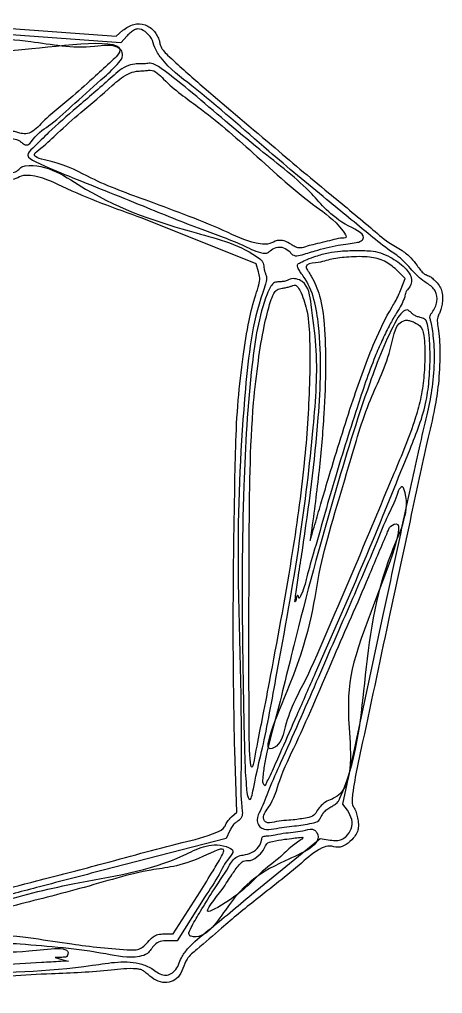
# Model space of a CAD drawing. Extents: x 0 to 800, y -1 to 401.
# Drawn here: x 716.8 to 741.2, y 174.1 to 230.1 of the extents above; entities that cross this region are included whole.
import ezdxf

# ---------------------------------------------------------------- set-up
doc = ezdxf.new("R2010")
doc.units = 0
doc.layers.add('Capa_1', color=7, linetype='CONTINUOUS')

msp = doc.modelspace()

# ---------------------------------------------------------------- linework, layer by layer
at = {"layer": 'Capa_1', "color": 7}
for p, q in [((712.028633, 229.886026), (722.411137, 229.147131)), ((722.680574, 228.76358), (712.41714, 229.494177)), ((722.411137, 229.147131), (722.793971, 229.485823)), ((723.033324, 229.160616), (722.680574, 228.76358)), ((716.875291, 223.099264), (716.875291, 223.099264)), ((730.46559, 216.049105), (723.898081, 218.673478)), ((734.261986, 217.284025), (734.261986, 217.284025)), ((732.390063, 216.759472), (732.390063, 216.759472)), ((730.60131, 215.593195), (730.46559, 216.049105)), ((739.026039, 215.213905), (738.530231, 215.705085)), ((738.801474, 214.610161), (739.026039, 215.213905)), ((734.657803, 203.854486), (734.657803, 203.854486)), ((733.631812, 200.603294), (733.564841, 200.136287)), ((733.564841, 200.136287), (733.702453, 200.603294)), ((732.690347, 196.628872), (732.690347, 196.628863)), ((735.453839, 184.98576), (737.751438, 195.76335)), ((733.420315, 192.359781), (733.420315, 192.359781)), ((731.209104, 191.997043), (731.209104, 191.997043)), ((729.351687, 184.52495), (729.225674, 188.060851)), ((729.842274, 186.63124), (729.842274, 186.63124)), ((730.816561, 186.263081), (730.816561, 186.263081)), ((735.714556, 184.637286), (735.453839, 184.98576)), ((729.049709, 184.25809), (729.351687, 184.52495)), ((732.595492, 184.076223), (732.595492, 184.076223)), ((728.943255, 183.464455), (728.740055, 183.014206)), ((730.670426, 183.68434), (730.670426, 183.68434)), ((728.740055, 183.014206), (721.665393, 181.183253)), ((730.200865, 179.787997), (734.135071, 182.99902)), ((734.135071, 182.99902), (734.710438, 182.919495)), ((730.808885, 181.115291), (730.808885, 181.115291)), ((725.692139, 177.519862), (727.231266, 179.941729)), ((727.515549, 179.65417), (725.908971, 177.119572)), ((726.583933, 177.587273), (726.583933, 177.587262)), ((724.227858, 177.052855), (724.227858, 177.052855)), ((725.169464, 177.519862), (725.692139, 177.519862)), ((725.908971, 177.119572), (725.358073, 177.119572)), ((716.875291, 176.928005), (716.875291, 176.928005)), ((719.276015, 176.169773), (718.905852, 176.153997)), ((718.905852, 176.153997), (719.286598, 176.05214)), ((719.667316, 175.950283), (719.223126, 175.933999)), ((719.286598, 176.05214), (719.667316, 175.950283))]:
    msp.add_line(p, q, dxfattribs=at)
for points, knots in [([(716.875291, 223.099264), (716.783075, 223.151249), (716.567653, 223.272688), (716.090239, 223.238067), (715.498798, 222.983574), (714.291037, 223.542063), (712.050435, 224.542396), (708.961405, 226.174757), (705.569612, 227.60549), (703.754994, 229.031654), (702.179076, 229.183042), (702.084222, 229.57501), (702.132404, 229.644521), (702.364709, 229.956263), (704.067852, 229.474029), (707.172285, 229.739318), (712.091165, 229.08985), (717.062977, 229.006295), (720.32238, 228.314316), (722.257032, 228.713948), (722.716857, 228.342039), (722.760151, 228.198075), (722.807673, 227.935966), (722.402496, 227.420121), (721.482453, 226.565075), (720.141282, 225.413746), (718.788663, 224.106531), (717.816067, 223.552437), (717.357706, 222.822257), (717.115773, 222.927606), (717.005526, 222.999717), (716.92144, 223.06399), (716.875291, 223.099264)], [0, 0, 0, 0, 0.311984, 0.728807, 1.377817, 2.161144, 4.480334, 8.929908, 12.612386, 15.256845, 16.290784, 16.335157, 16.415672, 16.525571, 17.497213, 20.663367, 26.752291, 31.852535, 35.532606, 36.995905, 37.104229, 37.255157, 37.432616, 37.882749, 39.04629, 41.329146, 43.173451, 44.504895, 45.035778, 45.118768, 45.261602, 45.43535, 45.43535, 45.43535, 45.43535]), ([(716.1484, 223.64887), (716.234861, 223.655341), (716.415726, 223.668879), (716.684074, 223.641495), (716.963744, 223.53203), (717.519246, 223.492891), (718.435753, 224.526679), (719.745754, 225.513434), (721.110657, 226.763981), (721.935106, 227.50912), (723.715903, 229.169728), (713.448679, 227.830169), (712.557823, 228.446526), (701.838279, 230.203069), (704.6945, 228.68246), (706.492649, 227.757291), (709.396794, 226.327224), (712.200482, 224.846234), (714.252573, 224.070989), (715.278955, 223.413398), (715.681204, 223.559973), (715.904708, 223.603877), (716.066978, 223.633837), (716.1484, 223.64887)], [0, 0, 0, 0, 0.260161, 0.544224, 0.797825, 1.162455, 2.128118, 4.557522, 6.310495, 7.560368, 8.03718, 12.98196, 22.131683, 27.15264, 28.008602, 30.365105, 33.713074, 37.527795, 39.775459, 40.590808, 40.782534, 41.028959, 41.277132, 41.277132, 41.277132, 41.277132]), ([(722.793971, 229.485823), (722.994041, 229.620894), (723.376878, 229.879354), (724.093184, 229.85054), (724.556071, 229.521895), (724.773999, 229.162013), (724.902586, 228.90721), (724.938443, 228.474568), (725.816086, 227.611103), (727.922672, 225.771408), (731.067386, 223.128358), (734.321949, 220.362083), (736.598205, 218.52949), (737.94927, 217.332197), (738.799277, 216.874565), (739.358215, 216.433939), (739.6732, 216.012748), (739.90294, 215.694195), (740.074794, 215.498458), (740.250251, 215.409963), (740.429695, 215.359842), (740.609723, 215.211225), (740.829579, 215.011002), (741.044466, 214.762117), (741.172072, 214.420834), (741.1857, 214.072123), (741.160765, 213.72979), (741.108192, 213.440495), (741.002309, 213.199925), (740.873313, 212.967966), (740.882761, 212.616176), (741.010076, 211.924091), (741.043746, 210.737138), (740.979063, 209.243716), (740.717648, 207.565506), (740.107689, 205.079344), (739.294812, 201.161408), (738.03342, 195.43022), (736.903135, 189.989769), (736.1072, 186.401938), (735.93439, 184.976718), (736.18731, 184.631807), (736.265902, 184.344452), (736.330193, 184.004187), (736.359277, 183.656966), (736.265896, 183.304424), (736.017311, 182.97102), (735.675096, 182.647776), (735.173615, 182.435797), (734.705013, 182.625337), (733.912447, 182.358779), (732.610585, 181.151182), (730.647988, 179.669124), (728.624843, 178.009601), (727.34596, 176.847448), (726.304391, 176.044952), (726.197445, 174.954429), (724.981318, 174.557527), (724.361039, 175.077533), (723.975667, 175.406241), (723.776402, 175.489329), (723.154374, 175.559241), (721.458241, 175.318609), (718.266398, 175.232916), (715.553398, 175.04583), (713.987311, 174.937833)], [0, 0, 0, 0, 0.708704, 1.356124, 2.011469, 2.31632, 2.616726, 2.857291, 3.588179, 6.078768, 11.492652, 15.768043, 18.921195, 20.26977, 21.155011, 21.809118, 22.385296, 22.722066, 22.993715, 23.152038, 23.30465, 23.548003, 23.836979, 24.203545, 24.51946, 24.909473, 25.239668, 25.551085, 25.783382, 26.028075, 26.3326, 26.805804, 28.153445, 29.868072, 31.291753, 33.23817, 37.546882, 43.285119, 50.902458, 53.978207, 54.677465, 54.914705, 55.229333, 55.560924, 55.957336, 56.262152, 56.631603, 57.185856, 57.677501, 58.154911, 58.604684, 60.080245, 63.432776, 66.010541, 67.893757, 68.676927, 69.839651, 70.76342, 71.860088, 72.063883, 72.286614, 72.493264, 73.934191, 77.38117, 82.087954, 82.087954, 82.087954, 82.087954]), ([(737.751438, 195.76335), (738.148683, 197.610684), (738.84508, 200.849192), (739.673346, 204.723751), (740.256553, 207.204584), (740.619124, 208.829208), (740.728624, 210.311143), (740.719582, 211.493057), (740.600475, 212.259297), (740.550691, 212.634311), (740.477243, 212.858831), (740.446265, 213.005974), (740.494586, 213.133179), (740.683143, 213.395549), (740.926207, 213.839733), (740.830194, 214.541779), (740.391279, 214.873677), (739.992347, 215.116864), (739.673565, 215.419768), (739.330097, 215.796829), (738.964135, 216.189917), (738.58587, 216.531581), (737.90077, 216.972191), (736.572514, 218.064977), (734.233554, 219.975548), (730.787701, 222.828923), (727.700597, 225.613934), (725.287034, 227.404029), (724.615147, 228.436037), (724.478849, 229.035892), (724.110457, 229.407643), (723.724413, 229.604397), (723.432746, 229.499928), (723.231538, 229.360062), (723.101927, 229.229645), (723.033324, 229.160616)], [0, 0, 0, 0, 5.669009, 9.938178, 11.883418, 13.318017, 14.923314, 16.332651, 16.847313, 17.252012, 17.460447, 17.559383, 17.694005, 17.850076, 18.53591, 19.158445, 19.779545, 20.101002, 20.568777, 21.086799, 21.634126, 22.179471, 22.609797, 24.073945, 27.331572, 31.678225, 37.475853, 39.865323, 40.569407, 41.124436, 41.656976, 42.114429, 42.296625, 42.555704, 42.84704, 42.84704, 42.84704, 42.84704]), ([(732.390063, 216.759472), (732.276513, 216.843245), (732.046411, 217.013005), (731.606924, 217.034107), (731.321602, 216.863044), (731.159767, 216.69468), (731.002116, 216.646046), (730.524162, 216.702574), (729.344706, 217.327192), (727.008062, 218.121944), (723.687445, 219.496151), (720.294497, 220.845158), (718.366218, 221.629834), (717.136238, 222.25306), (717.864241, 222.946018), (718.682433, 223.774334), (720.252703, 225.154142), (721.722949, 226.380051), (722.767094, 227.358558), (723.410213, 227.551609), (723.78948, 227.542524), (724.08321, 227.553164), (724.513238, 227.626473), (725.473596, 226.956411), (727.49515, 225.311577), (730.278223, 222.856255), (733.663031, 220.324336), (734.810565, 218.59694), (736.873557, 217.704128), (736.460314, 217.314471), (736.154402, 217.271777), (735.71422, 217.202132), (735.137057, 217.119733), (734.504353, 216.977733), (733.766733, 216.784928), (733.188831, 216.582375), (732.611961, 216.475674), (732.460578, 216.669286), (732.390063, 216.759472)], [0, 0, 0, 0, 0.417259, 0.845545, 1.225049, 1.38098, 1.538926, 1.697147, 2.811351, 5.472345, 9.104099, 13.730065, 15.812413, 16.369339, 16.869047, 18.146784, 20.329055, 22.869822, 24.018457, 24.527299, 24.833273, 25.151728, 25.41392, 26.109405, 28.409576, 33.459809, 37.380599, 40.205079, 41.322765, 41.461572, 41.767185, 42.227304, 42.809669, 43.510003, 44.178398, 45.071657, 45.438022, 45.757486, 45.757486, 45.757486, 45.757486]), ([(734.261986, 217.284025), (734.453684, 217.325182), (734.812236, 217.402161), (735.201896, 217.537787), (735.758413, 217.514489), (734.990353, 218.602597), (733.321604, 219.652616), (730.421219, 222.328449), (727.548924, 224.847113), (725.537733, 226.175574), (724.611289, 227.247724), (724.134669, 227.16251), (723.875504, 227.144389), (723.503322, 227.132706), (722.874836, 226.925075), (721.86342, 226.011307), (720.548067, 224.896236), (719.106661, 223.665485), (718.376095, 222.907081), (717.385611, 222.199777), (719.519875, 221.810829), (721.064572, 220.820212), (724.786355, 219.469345), (727.952256, 218.299486), (730.198988, 217.206435), (731.227865, 217.156957), (731.635497, 217.428027), (732.104449, 217.393926), (732.421758, 217.193668), (732.689885, 217.036871), (732.883694, 216.962656), (733.090615, 216.960135), (733.354, 217.065812), (733.75962, 217.154148), (734.083085, 217.237773), (734.261986, 217.284025)], [0, 0, 0, 0, 0.573816, 1.073265, 1.390553, 1.774079, 3.858225, 8.626652, 12.777766, 15.313777, 16.241379, 16.442785, 16.725063, 17.027154, 17.555045, 18.667851, 21.042779, 22.835966, 24.129015, 24.642393, 25.625191, 28.180807, 31.756477, 36.652923, 38.616742, 39.15823, 39.625661, 40.018723, 40.48838, 40.737119, 40.953335, 41.101395, 41.345983, 41.793777, 42.347935, 42.347935, 42.347935, 42.347935]), ([(703.062292, 214.79419), (703.370971, 215.261885), (703.824509, 215.949062), (704.299148, 216.828003), (704.807537, 217.047052), (705.263613, 217.110485), (705.662517, 217.493678), (705.855383, 217.919238), (706.005633, 218.395074), (706.720646, 218.643331), (709.072319, 219.485306), (712.142884, 220.267971), (714.778609, 221.492655), (715.803366, 221.484863), (716.15085, 221.269044), (716.534997, 221.283773), (716.776489, 221.439481), (716.912565, 221.591464), (717.035655, 221.662752), (718.358077, 221.903841), (721.588885, 219.478143), (725.998451, 218.063398), (729.670672, 217.125139), (730.797065, 216.235302), (730.8762, 216.092988), (730.902085, 215.93014), (730.910809, 215.759173), (730.950357, 215.586954), (731.032159, 215.413645), (731.07865, 215.171579), (730.989575, 214.821998), (730.242766, 212.809722), (729.645714, 207.534666), (729.22187, 198.30746), (729.709409, 190.06152), (729.550783, 185.21886), (729.72177, 184.249994), (729.423786, 184.004117), (729.222734, 183.895192), (729.070506, 183.700371), (728.98676, 183.545111), (728.943255, 183.464455)], [0, 0, 0, 0, 1.706371, 2.50715, 2.844449, 3.326396, 3.863015, 4.400345, 4.74756, 5.283216, 6.481817, 12.474641, 14.642489, 15.067012, 15.4616, 15.830982, 16.149523, 16.296084, 16.442043, 16.565303, 20.296811, 27.139242, 31.09583, 31.247868, 31.412165, 31.569102, 31.738798, 31.926189, 32.093839, 32.31303, 32.648913, 33.154657, 38.776821, 48.314549, 61.146948, 62.828401, 63.493224, 63.734014, 63.925141, 64.180251, 64.456056, 64.456056, 64.456056, 64.456056]), ([(723.898081, 218.673478), (722.35686, 219.231002), (720.212102, 220.00685), (717.971332, 221.149634), (716.963254, 221.14327), (716.567969, 220.895602), (716.131415, 220.870242), (715.745066, 221.07179), (714.790749, 221.072505), (712.514327, 220.063602), (709.654609, 219.345156), (707.390006, 218.407964), (706.35207, 218.185088), (706.110211, 217.699894), (706.024301, 217.254206), (705.60322, 216.873644), (705.142956, 216.760058), (704.592601, 216.628482), (704.114023, 215.693538), (703.318393, 214.563693), (702.64576, 213.312972), (702.072703, 212.4793), (702.109028, 211.83231), (702.240004, 211.229108), (701.903455, 210.484828), (701.309631, 210.259437), (700.843029, 209.744443), (700.571631, 208.646504), (700.069693, 207.19187), (699.573073, 205.507246), (699.155699, 204.14314), (698.818241, 203.069473), (698.617762, 202.374651), (698.481698, 201.883686), (698.65028, 201.540631), (698.801431, 201.150017), (698.802197, 200.613542), (698.572544, 200.075572), (698.558258, 198.832351), (699.500259, 195.818378), (699.866204, 192.826127), (700.548752, 190.75102), (700.627183, 190.633068), (700.74812, 190.592012), (700.890288, 190.547453), (701.045224, 190.417687), (701.235007, 190.236448), (701.42596, 189.984349), (701.518033, 189.59203), (701.518349, 189.308301), (701.518536, 189.139775)], [0, 0, 0, 0, 4.937495, 6.871002, 7.403731, 7.852878, 8.235885, 8.652688, 9.127726, 11.027251, 16.023957, 17.841188, 18.623578, 18.913637, 19.407356, 19.968723, 20.483031, 20.836993, 21.606919, 23.377483, 25.103403, 25.904808, 26.266275, 27.006968, 27.740953, 28.470277, 28.829171, 29.784465, 31.771146, 33.493864, 35.03579, 36.06311, 36.847751, 37.253571, 37.506563, 37.961347, 38.512776, 39.058317, 39.69389, 42.178231, 48.473183, 48.635191, 48.772404, 48.874245, 49.008513, 49.218872, 49.467218, 49.801639, 50.147121, 50.65252, 50.65252, 50.65252, 50.65252]), ([(732.690347, 196.628863), (732.70752, 196.774652), (732.766251, 197.27324), (732.91675, 198.250805), (733.434829, 201.62041), (734.067705, 206.421213), (734.282168, 211.694752), (733.73082, 214.648384), (732.979668, 215.588994), (732.868975, 215.795472), (732.803732, 216.0266), (733.089813, 216.162589), (733.415168, 216.325887), (733.964023, 216.517959), (734.597448, 216.70092), (735.360707, 216.806936), (736.173623, 216.815135), (736.942658, 216.821463), (737.625873, 216.710465), (738.304051, 216.382543), (738.959264, 215.938893), (739.504062, 215.242284), (739.313663, 214.70965), (739.107442, 214.501145), (739.039868, 214.361689), (739.02192, 214.178612), (738.927437, 213.915989), (738.736103, 213.55291), (738.433793, 213.0652), (738.06806, 212.416046), (737.684934, 211.617271), (737.010458, 210.068547), (736.134717, 207.363688), (734.903087, 203.52564), (734.053122, 200.381846), (733.334577, 197.973403), (733.233565, 197.409901), (732.900006, 196.693486), (732.909342, 196.990196), (732.764947, 196.959489), (732.787582, 196.796078), (732.739368, 196.719029), (732.721669, 196.601851), (732.696139, 196.623875), (732.690347, 196.628872)], [0, 0, 0, 0, 0.440376, 1.506054, 2.966472, 10.672171, 15.959446, 18.941372, 19.260531, 19.518915, 19.672993, 19.888096, 20.309257, 20.852987, 21.591071, 22.298631, 23.151993, 24.029625, 24.603916, 25.210232, 26.26159, 27.02646, 27.599567, 27.749742, 27.908551, 28.051013, 28.298316, 28.738802, 29.281443, 30.01922, 30.972848, 31.938058, 35.082994, 39.520177, 43.858069, 45.381231, 46.292546, 46.534432, 46.694054, 46.735422, 46.908996, 47.035365, 47.103489, 47.123479, 47.123479, 47.123479, 47.123479]), ([(738.530231, 215.705085), (738.313285, 215.891207), (737.868141, 216.273108), (736.877526, 216.486949), (735.871152, 216.461556), (734.76813, 216.352765), (734.135333, 216.100298), (733.268407, 216.051626), (733.374816, 215.747613), (733.476163, 215.578197), (733.790002, 215.085231), (734.210818, 214.09758), (734.419992, 212.343205), (734.478009, 210.073182), (734.369721, 207.263388), (734.092307, 204.058462), (733.790072, 201.790743), (733.631812, 200.603294)], [0, 0, 0, 0, 0.846007, 1.735899, 2.937667, 3.925847, 4.872178, 5.464733, 5.553041, 5.770137, 6.071365, 7.295121, 8.956039, 11.328318, 14.114128, 17.383169, 20.976542, 20.976542, 20.976542, 20.976542]), ([(729.225674, 188.060851), (729.186394, 190.329565), (729.101114, 195.255028), (729.210362, 201.969937), (729.293632, 207.270184), (729.677621, 210.585161), (729.991528, 212.611706), (730.328876, 213.984048), (730.612217, 214.775148), (730.691658, 215.231008), (730.630407, 215.47655), (730.60131, 215.593195)], [0, 0, 0, 0, 6.806242, 14.7766, 20.152827, 22.690943, 24.780105, 26.305814, 26.913913, 27.308517, 27.66561, 27.66561, 27.66561, 27.66561]), ([(729.842274, 186.63124), (729.824024, 187.126548), (729.774145, 188.48035), (729.729027, 190.87149), (729.635933, 195.916846), (729.648281, 202.464864), (730.038671, 209.286002), (730.622022, 213.214916), (731.250919, 214.709273), (731.488921, 215.009652), (731.769602, 215.009348), (732.010243, 215.030635), (732.226054, 215.074093), (732.554791, 215.270016), (733.468856, 215.019478), (733.662318, 213.311273), (734.071298, 210.63237), (733.727472, 205.996922), (732.953523, 199.57442), (731.869338, 193.667676), (730.889126, 188.327155), (730.474558, 186.830767), (730.147849, 185.047068), (729.918172, 185.532376), (729.902995, 185.968858), (729.865301, 186.380048), (729.842274, 186.63124)], [0, 0, 0, 0, 1.486927, 4.064148, 7.173867, 16.63031, 23.654837, 27.790906, 28.300775, 28.580173, 28.857226, 29.086627, 29.317846, 29.506541, 30.219641, 31.641475, 34.020354, 38.720717, 45.294511, 53.333283, 57.60065, 59.799205, 60.4487, 60.632805, 61.106726, 61.850771, 61.850771, 61.850771, 61.850771]), ([(731.209104, 191.997043), (731.65287, 194.363118), (732.436989, 198.543888), (733.250967, 204.264582), (733.534261, 208.467384), (733.564432, 211.374776), (733.4744, 213.135903), (733.162656, 214.156701), (732.911171, 214.637826), (732.74851, 214.84389), (732.560211, 214.806892), (732.393906, 214.735228), (732.181409, 214.687308), (731.934947, 214.642146), (731.648737, 214.596257), (731.425451, 214.283319), (731.184156, 213.581775), (730.858352, 212.286114), (730.556497, 210.339686), (730.098572, 206.418287), (730.056883, 199.150019), (730.034075, 195.408139), (730.063358, 185.909342), (730.514201, 188.47082), (730.811214, 189.911325), (731.065393, 191.24372), (731.209104, 191.997043)], [0, 0, 0, 0, 7.221834, 12.760728, 17.322883, 19.848854, 21.477179, 22.613615, 22.964969, 23.162222, 23.313864, 23.487571, 23.718354, 23.957438, 24.251589, 24.540952, 25.042993, 26.495198, 28.529234, 30.935042, 38.495165, 47.978602, 51.761575, 52.598377, 54.332337, 56.588077, 56.588077, 56.588077, 56.588077]), ([(734.657803, 203.854486), (735.104755, 205.317656), (735.899443, 207.919198), (737.066822, 211.182603), (737.947251, 213.043583), (738.477821, 213.891333), (738.64941, 214.238529), (738.751699, 214.488514), (738.801474, 214.610161)], [0, 0, 0, 0, 4.589255, 8.159773, 10.393146, 10.742537, 11.158516, 11.552812, 11.552812, 11.552812, 11.552812]), ([(730.816561, 186.263081), (730.843969, 186.533429), (730.954059, 187.619331), (731.684241, 190.211419), (732.926664, 195.46293), (734.721137, 202.077457), (736.625448, 208.314067), (737.988901, 211.88733), (738.775815, 213.231249), (739.153653, 213.47449), (739.356757, 213.253998), (739.519618, 213.110509), (739.699967, 213.024609), (739.915071, 212.959551), (740.169424, 212.911305), (740.328431, 212.613354), (740.418302, 211.977364), (740.486558, 210.900983), (740.437169, 209.545219), (740.215923, 207.63305), (738.971112, 204.573253), (736.886765, 199.355444), (734.646621, 194.27667), (732.878757, 190.264577), (732.070976, 188.413557), (731.548232, 187.250822), (731.259595, 186.555768), (731.089229, 186.310884), (730.998258, 186.025766), (730.901278, 186.094343), (730.85847, 186.165719), (730.831552, 186.228253), (730.816561, 186.263081)], [0, 0, 0, 0, 0.814494, 3.271555, 8.045014, 17.031013, 23.76943, 27.736474, 28.273489, 28.568143, 28.868388, 29.02966, 29.237098, 29.452877, 29.716296, 29.961281, 30.392185, 31.658911, 33.17768, 34.46484, 37.4084, 42.998969, 51.379145, 54.0204, 56.180531, 57.391881, 57.927998, 58.318444, 58.480831, 58.534441, 58.624257, 58.737159, 58.737159, 58.737159, 58.737159]), ([(733.420315, 192.359781), (734.350924, 194.488943), (736.012196, 198.289807), (738.025333, 203.166251), (739.346099, 206.251601), (739.902782, 208.119148), (740.107565, 209.326157), (740.175026, 210.563478), (740.160731, 211.565474), (740.047546, 212.390265), (739.635891, 212.667756), (739.338457, 212.766702), (739.145504, 212.819606), (738.48141, 212.72113), (738.168998, 210.535939), (736.847635, 208.134404), (735.638657, 203.79718), (733.740914, 197.819933), (733.769167, 194.577307), (730.522625, 187.557512), (731.94047, 188.535808), (732.226545, 190.164219), (732.918871, 191.437533), (733.420315, 192.359781)], [0, 0, 0, 0, 6.970099, 12.44264, 15.832729, 17.026318, 18.277741, 19.501276, 20.716012, 21.353877, 21.841343, 22.096052, 22.304682, 22.431345, 24.055672, 27.39395, 31.456679, 37.443484, 44.467424, 48.129148, 48.239332, 49.458404, 52.660895, 52.660895, 52.660895, 52.660895]), ([(733.702453, 200.603294), (733.76292, 200.808882), (733.937892, 201.403781), (734.256273, 202.487532), (734.514222, 203.365685), (734.657803, 203.854486)], [0, 0, 0, 0, 0.642887, 1.86029, 3.388649, 3.388649, 3.388649, 3.388649]), ([(730.670426, 183.68434), (730.642986, 183.72116), (730.584729, 183.79933), (730.535386, 183.937472), (730.488359, 184.227222), (730.840879, 184.83886), (731.214202, 185.934018), (732.344676, 188.389702), (733.872965, 191.899139), (735.714902, 196.140577), (737.109093, 199.32831), (737.960578, 201.47957), (738.504498, 202.481457), (738.641842, 203.091277), (738.837402, 203.248025), (738.924805, 203.202784), (739.422979, 201.971218), (737.38935, 198.099836), (736.735653, 192.314084), (736.215059, 187.319986), (735.196676, 185.131044), (735.02407, 184.97431), (734.803683, 184.848759), (734.573003, 184.720619), (734.382228, 184.551769), (734.216844, 184.324717), (734.100032, 183.979051), (733.454506, 183.838576), (732.60913, 183.71252), (731.702938, 183.611948), (730.988712, 183.475316), (730.749787, 183.632223), (730.670426, 183.68434)], [0, 0, 0, 0, 0.137068, 0.291005, 0.435547, 1.003537, 2.276326, 3.979686, 9.058404, 13.796139, 17.839336, 19.501766, 20.728513, 21.25447, 21.333006, 21.403573, 21.508753, 25.240507, 32.921852, 39.681453, 39.868088, 40.107761, 40.36341, 40.630353, 40.897809, 41.117682, 41.476679, 41.905482, 42.923562, 44.126536, 44.685218, 44.963081, 44.963081, 44.963081, 44.963081]), ([(732.595492, 184.076223), (732.858822, 184.108997), (733.254569, 184.158252), (733.789535, 184.28948), (733.979615, 184.627345), (734.203374, 184.920461), (734.525283, 185.169144), (736.144925, 185.710704), (735.475005, 191.56825), (736.101821, 193.656264), (739.310149, 201.835151), (738.127408, 200.897135), (738.066388, 200.727804), (737.655613, 199.786346), (736.645813, 197.330246), (734.863336, 193.33522), (733.23765, 189.431326), (731.812418, 186.530817), (731.452486, 185.084448), (730.770377, 184.26943), (731.058901, 183.843665), (731.738345, 184.025161), (732.243187, 184.055235), (732.595492, 184.076223)], [0, 0, 0, 0, 0.809992, 1.217303, 1.550479, 1.919181, 2.330583, 2.749578, 6.89954, 14.583835, 18.738149, 18.805254, 18.99044, 19.25929, 21.914665, 26.920143, 32.375413, 34.705195, 36.410459, 37.122644, 37.305315, 37.788218, 38.903553, 38.903553, 38.903553, 38.903553]), ([(734.710438, 182.919495), (734.838402, 182.901986), (735.060375, 182.871614), (735.388177, 182.938988), (735.699474, 183.157077), (735.976413, 183.545668), (736.004458, 184.132823), (735.814132, 184.464012), (735.714556, 184.637286)], [0, 0, 0, 0, 0.385473, 0.668662, 0.979177, 1.506193, 2.044195, 2.634527, 2.634527, 2.634527, 2.634527]), ([(714.04782, 179.584241), (714.420672, 179.680529), (715.678692, 180.005407), (718.142163, 180.651125), (721.818561, 181.593068), (725.312557, 182.574504), (727.696162, 183.120656), (728.618316, 183.560004), (728.731517, 183.889725), (728.876686, 184.081226), (728.992947, 184.200068), (729.049709, 184.25809)], [0, 0, 0, 0, 1.155343, 3.898175, 7.634671, 12.574926, 14.644993, 15.188556, 15.405516, 15.660796, 15.904328, 15.904328, 15.904328, 15.904328]), ([(726.583933, 177.587262), (726.643988, 177.719414), (726.837858, 178.146027), (727.314487, 178.909593), (728.006828, 180.068647), (728.712246, 181.053389), (729.213695, 181.972517), (729.765689, 182.060509), (730.21858, 182.162958), (730.608995, 182.477198), (730.770677, 182.81149), (730.778705, 183.013855), (730.806765, 183.096669), (730.915594, 183.154152), (731.16931, 183.145921), (731.596065, 183.240436), (732.344244, 183.358213), (733.049913, 183.40383), (733.752325, 183.610899), (734.456504, 182.69262), (730.764945, 181.276161), (729.254622, 179.870672), (727.513562, 177.140205), (726.638035, 177.408595), (726.593235, 177.490975), (726.587214, 177.553313), (726.583933, 177.587273)], [0, 0, 0, 0, 0.435079, 1.40453, 2.700568, 4.448369, 5.19169, 5.56105, 6.058888, 6.581499, 7.007959, 7.112967, 7.195339, 7.251609, 7.466609, 7.939318, 8.56746, 9.705872, 10.228395, 10.423148, 12.86851, 17.316017, 19.798419, 19.869147, 19.954965, 20.057664, 20.057664, 20.057664, 20.057664]), ([(716.875291, 176.928005), (715.818001, 177.002447), (714.003717, 177.130187), (712.235582, 177.740627), (710.833026, 177.395137), (710.695737, 177.78392), (710.723269, 177.939036), (711.07967, 178.370626), (712.917409, 178.287205), (715.729545, 179.436303), (720.519852, 180.626337), (725.134935, 181.214348), (727.908649, 182.915835), (729.279321, 182.325336), (728.687404, 181.674912), (728.302964, 180.83903), (727.804218, 180.088545), (727.515549, 179.65417)], [0, 0, 0, 0, 3.093589, 5.308524, 6.165284, 6.287014, 6.481676, 6.608504, 7.93162, 11.305233, 15.999002, 22.592888, 25.072618, 25.535865, 25.990481, 27.098795, 28.621752, 28.621752, 28.621752, 28.621752]), ([(730.808885, 181.115291), (731.244874, 181.45664), (731.991602, 182.041274), (732.450226, 182.551498), (733.300484, 183.09966), (732.888998, 183.055743), (732.581217, 183.024962), (732.022433, 182.947276), (731.523849, 182.885615), (731.045369, 182.748777), (730.921723, 182.355131), (730.61343, 182.022908), (730.201203, 181.686898), (729.719894, 181.773764), (729.390321, 181.382076), (728.977447, 180.829486), (728.559447, 180.075191), (727.216595, 178.497054), (729.324339, 179.589878), (730.127914, 180.415574), (730.808885, 181.115291)], [0, 0, 0, 0, 1.537087, 2.632601, 3.049691, 3.204484, 3.585598, 4.111007, 4.820909, 5.169937, 5.47224, 5.970303, 6.542699, 6.964954, 7.261187, 7.985684, 8.988385, 10.493681, 11.086138, 14.376811, 14.376811, 14.376811, 14.376811]), ([(727.231266, 179.941729), (727.487418, 180.353856), (727.919305, 181.048726), (728.354542, 181.753273), (728.810088, 182.669494), (726.288906, 181.348798), (724.292564, 181.327291), (720.271706, 180.055905), (716.442431, 179.151724), (714.137048, 178.456294), (711.036747, 177.758992), (716.6544, 177.491381), (719.030633, 177.022833), (722.239871, 176.63103), (723.622705, 176.590512), (723.970083, 176.758721), (724.133212, 176.944859), (724.227858, 177.052855)], [0, 0, 0, 0, 1.424815, 2.402324, 2.724318, 3.967266, 7.048009, 11.299616, 15.541219, 18.595784, 19.802264, 22.446012, 27.643401, 31.056811, 31.437566, 31.747028, 32.174718, 32.174718, 32.174718, 32.174718]), ([(721.665393, 181.183253), (720.442515, 180.865971), (718.280234, 180.304956), (715.668319, 179.616153), (713.925068, 179.151284), (712.712146, 178.782609), (711.624983, 178.509497), (710.841962, 178.267383), (710.383441, 178.207112), (710.175146, 178.291683), (710.07481, 178.39808), (710.020114, 178.45608)], [0, 0, 0, 0, 3.790039, 6.701513, 8.104171, 9.20156, 10.505241, 11.460993, 11.670411, 11.868573, 12.106052, 12.106052, 12.106052, 12.106052]), ([(704.044397, 174.091615), (704.096248, 174.150179), (704.194017, 174.260604), (704.3168, 174.409873), (704.490483, 174.817235), (706.163468, 174.526101), (708.769274, 175.142547), (714.257464, 175.292141), (719.306049, 175.336489), (723.248483, 176.091229), (724.547216, 175.506175), (725.122677, 175.009744), (725.927166, 175.375339), (726.078543, 176.104514), (726.706046, 176.927703), (728.138206, 178.063874), (729.374428, 179.0972), (730.200865, 179.787997)], [0, 0, 0, 0, 0.234583, 0.442317, 0.580397, 1.514036, 4.392487, 9.481756, 17.285175, 20.129657, 20.835144, 21.561124, 22.199856, 23.053181, 23.669605, 25.27408, 28.509909, 28.509909, 28.509909, 28.509909]), ([(704.628456, 175.289764), (704.714134, 175.359564), (705.001742, 175.593872), (705.669075, 175.894417), (706.669119, 176.381084), (707.616404, 176.745502), (708.409629, 177.132019), (708.873006, 176.917053), (709.237177, 176.718247), (709.706195, 176.718693), (709.983817, 176.94645), (710.195805, 177.149069), (710.440564, 177.236373), (711.466648, 177.307813), (713.996421, 176.979963), (715.768962, 176.148089), (719.971029, 176.908442), (719.555847, 176.186802), (719.427124, 176.188118), (719.333137, 176.176708), (719.276015, 176.169773)], [0, 0, 0, 0, 0.330674, 1.110022, 2.180336, 3.646423, 4.269454, 4.614243, 5.111371, 5.523011, 5.920707, 6.151081, 6.399706, 6.67737, 9.243996, 13.395908, 15.616323, 15.655453, 15.771208, 15.950568, 15.950568, 15.950568, 15.950568]), ([(725.358073, 177.119572), (725.212618, 177.120022), (724.937162, 177.120875), (724.514788, 176.847714), (724.289289, 176.361923), (723.255214, 176.068701), (720.819011, 176.61679), (718.526581, 176.797695), (716.875291, 176.928005)], [0, 0, 0, 0, 0.427837, 0.810219, 1.440548, 1.921896, 3.854719, 8.83281, 8.83281, 8.83281, 8.83281]), ([(724.227858, 177.052855), (724.322006, 177.157777), (724.486081, 177.340628), (724.820157, 177.514861), (725.047566, 177.518117), (725.169464, 177.519862)], [0, 0, 0, 0, 0.420868, 0.733463, 1.09461, 1.09461, 1.09461, 1.09461]), ([(719.223126, 175.933999), (718.852839, 175.913059), (717.65398, 175.845265), (715.350985, 175.714422), (711.632468, 175.41922), (708.155331, 175.529499), (705.468234, 174.88466), (704.739247, 175.236339), (704.628456, 175.289787)], [0, 0, 0, 0, 1.112471, 3.601792, 6.929032, 12.240481, 14.282529, 14.6485, 14.6485, 14.6485, 14.6485])]:
    msp.add_open_spline(points, degree=3, knots=knots, dxfattribs=at)

doc.saveas('drawing.dxf')
